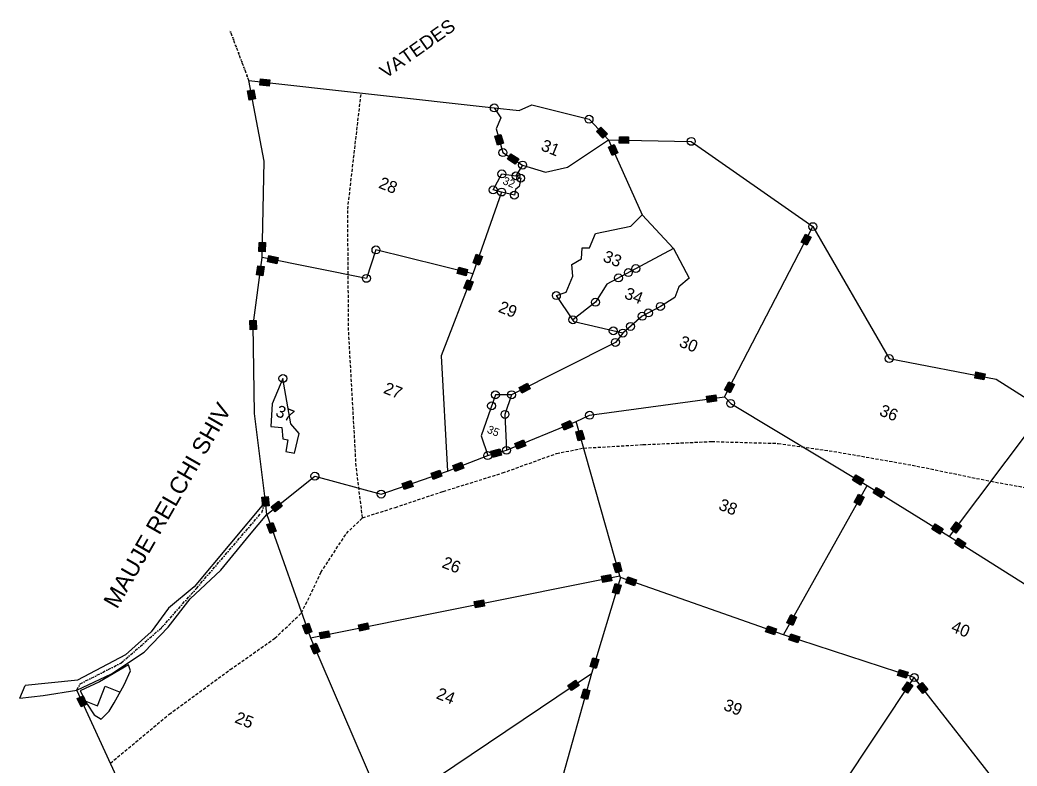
# Model space of a CAD drawing. Header units: metres. Extents: x 314619 to 317984, y 1901318 to 1905653.
# Drawn here: x 315344 to 316940, y 1904459 to 1905653 of the extents above; entities that cross this region are included whole.
import ezdxf

# ---------------------------------------------------------------- set-up
doc = ezdxf.new("R2010")
doc.units = ezdxf.units.M
doc.header["$MEASUREMENT"] = 0
for name, pattern in [('DASHDOT', [1, 0.5, -0.25, 0, -0.25]), ('DASHED', [0.75, 0.5, -0.25]), ('DIVIDE', [1.25, 0.5, -0.25, 0, -0.25, 0, -0.25])]:
    doc.linetypes.add(name, pattern=pattern)
for name, color, linetype in [('LINE_FOOTPATH', 1, 'DASHED'), ('OFF', 1, 'Continuous'), ('POLY_HATCH', 12, 'Continuous'), ('POLY_PARCEL', 6, 'Continuous'), ('POLY_WATER', 4, 'Continuous'), ('TEXT_MAPOUT', 7, 'Continuous'), ('TEXT_PARCEL', 7, 'Continuous'), ('V_BOUND_LINE', 7, 'Continuous'), ('V_BOUND_STREAM_LINE', 7, 'DASHDOT'), ('V_DIVIDE_LINE', 7, 'DIVIDE')]:
    doc.layers.add(name, color=color, linetype=linetype)
doc.styles.get("Standard").update_dxf_attribs({"font": 'arial.ttf'})
doc.styles.add('TEXT_MAP', font='')
doc.styles.get('TEXT_MAP').set_extended_font_data('Kruti Dev 050')

msp = doc.modelspace()

# ---------------------------------------------------------------- hatches: boundary and pattern name
for points in [[(315729.6, 1905558.9), (315728.4, 1905548.7), (315743.2, 1905547.1), (315744.3, 1905557.3)], [(315718.8, 1905541.3), (315708.8, 1905539.4), (315711.5, 1905524.9), (315721.6, 1905526.8)], [(316277.1, 1905463.7), (316284.5, 1905470.8), (316274.3, 1905481.5), (316266.9, 1905474.5)], [(316114.3, 1905469.8), (316104.5, 1905467), (316108.6, 1905452.7), (316118.5, 1905455.6)], [(316303.8, 1905466), (316303.6, 1905455.8), (316318.4, 1905455.5), (316318.6, 1905465.7)], [(316292.2, 1905436.1), (316301.5, 1905440.2), (316295.5, 1905453.8), (316286.1, 1905449.6)], [(316137.1, 1905422.2), (316142.6, 1905430.9), (316130.1, 1905438.8), (316124.6, 1905430.2)], [(316594.7, 1905297.2), (316603.8, 1905292.5), (316610.6, 1905305.6), (316601.5, 1905310.4)], [(315726.9, 1905282.2), (315737.1, 1905282), (315737.5, 1905296.8), (315727.2, 1905297)], [(315755.4, 1905262.8), (315757.4, 1905272.9), (315742.8, 1905275.8), (315740.8, 1905265.7)], [(316069.9, 1905264), (316079.6, 1905260.6), (316084.5, 1905274.6), (316074.8, 1905278)], [(315735.1, 1905258.2), (315724.9, 1905259.5), (315723, 1905244.8), (315733.1, 1905243.5)], [(316058.5, 1905243.7), (316060.9, 1905253.7), (316046.6, 1905257.3), (316044.1, 1905247.3)], [(316069.7, 1905233.6), (316060.1, 1905237.3), (316054.8, 1905223.5), (316064.3, 1905219.8)], [(315712.7, 1905157.1), (315723, 1905157.3), (315722.7, 1905172.1), (315712.5, 1905171.9)], [(316887.1, 1905076.7), (316889.1, 1905086.7), (316874.5, 1905089.5), (316872.6, 1905079.5)], [(316161.1, 1905062.3), (316156.5, 1905071.5), (316143.3, 1905064.8), (316147.9, 1905055.6)], [(316472, 1905060.8), (316481.1, 1905056.1), (316487.9, 1905069.3), (316478.8, 1905074)], [(316459.3, 1905042.9), (316457.9, 1905053), (316443.2, 1905051), (316444.6, 1905040.9)], [(316229.1, 1905002.2), (316225.2, 1905011.7), (316211.5, 1905006.1), (316215.4, 1904996.6)], [(316243.8, 1904996.4), (316233.9, 1904993.6), (316238, 1904979.4), (316247.8, 1904982.2)], [(316154.1, 1904971.3), (316150.1, 1904980.8), (316136.4, 1904975.2), (316140.3, 1904965.7)], [(316115.1, 1904956.6), (316112.3, 1904966.4), (316098.1, 1904962.5), (316100.8, 1904952.6)], [(316037.2, 1904939.8), (316040.9, 1904930.2), (316054.8, 1904935.5), (316051.1, 1904945.1)], [(316019.8, 1904922.5), (316016.4, 1904932.2), (316002.4, 1904927.3), (316005.8, 1904917.6)], [(316689.7, 1904908.5), (316695, 1904917.3), (316682.2, 1904924.9), (316677, 1904916.2)], [(315973.5, 1904906.4), (315970.2, 1904916), (315956.2, 1904911.2), (315959.5, 1904901.5)], [(316722.7, 1904888.2), (316728.1, 1904896.9), (316715.5, 1904904.7), (316710.1, 1904896)], [(315733, 1904874.3), (315743.2, 1904875.2), (315741.9, 1904890), (315731.7, 1904889.1)], [(316695.6, 1904888.9), (316686.7, 1904893.9), (316679.4, 1904881), (316688.4, 1904875.9)], [(315746.4, 1904873.6), (315752.7, 1904865.5), (315764.3, 1904874.8), (315758, 1904882.8)], [(315749.3, 1904848.6), (315739.6, 1904845.2), (315744.6, 1904831.2), (315754.2, 1904834.7)], [(316816.4, 1904829.9), (316821.8, 1904838.6), (316809.2, 1904846.4), (316803.8, 1904837.7)], [(316834, 1904837.7), (316842.2, 1904831.5), (316851.2, 1904843.3), (316843, 1904849.5)], [(316846, 1904823.4), (316840.5, 1904814.7), (316853, 1904806.8), (316858.5, 1904815.5)], [(316297.9, 1904768), (316307.8, 1904770.8), (316303.7, 1904785.1), (316293.9, 1904782.3)], [(316291.6, 1904755.4), (316289.6, 1904765.4), (316275.1, 1904762.5), (316277.1, 1904752.5)], [(316317.3, 1904761.8), (316313.9, 1904752.1), (316327.9, 1904747.2), (316331.3, 1904756.9)], [(316306.9, 1904748), (316297.1, 1904750.9), (316292.8, 1904736.7), (316302.6, 1904733.8)], [(316088.1, 1904714.7), (316086.1, 1904724.8), (316071.5, 1904721.9), (316073.5, 1904711.8)], [(316571.9, 1904687.9), (316581.3, 1904683.6), (316587.4, 1904697.1), (316578.1, 1904701.3)], [(315801.8, 1904669.9), (315811.5, 1904673.4), (315806.5, 1904687.3), (315796.8, 1904683.9)], [(315902.9, 1904677.7), (315900.9, 1904687.8), (315886.3, 1904684.9), (315888.4, 1904674.8)], [(316551.8, 1904668.6), (316555.2, 1904678.2), (316541.2, 1904683.1), (316537.8, 1904673.5)], [(315823.8, 1904672.4), (315825.8, 1904662.3), (315840.3, 1904665.2), (315838.3, 1904675.3)], [(316589.3, 1904656), (316592.4, 1904665.7), (316578.4, 1904670.3), (316575.2, 1904660.6)], [(315815.1, 1904637.7), (315824.5, 1904641.8), (315818.7, 1904655.4), (315809.2, 1904651.3)], [(316257, 1904617.9), (316266.8, 1904614.9), (316271.1, 1904629.1), (316261.3, 1904632.1)], [(316752.1, 1904613.5), (316748.9, 1904603.8), (316763, 1904599.2), (316766.2, 1904608.9)], [(316239.4, 1904587.6), (316233.7, 1904596.1), (316221.4, 1904587.9), (316227.1, 1904579.4)], [(316756.6, 1904581.1), (316765.1, 1904575.4), (316773.4, 1904587.8), (316764.8, 1904593.4)], [(316789.3, 1904574.7), (316797.4, 1904581), (316788.3, 1904592.7), (316780.2, 1904586.3)], [(315442.3, 1904553.4), (315451.6, 1904557.7), (315445.4, 1904571.2), (315436.1, 1904566.9)], [(316256.7, 1904579.4), (316246.8, 1904582.1), (316242.8, 1904567.9), (316252.7, 1904565.1)]]:
    msp.add_hatch(color=256).paths.add_polyline_path(points)

# ---------------------------------------------------------------- linework, layer by layer
for p, q in [((315728.4, 1905548.7), (315729.6, 1905558.9)), ((315729.6, 1905558.9), (315744.3, 1905557.3)), ((315743.2, 1905547.1), (315728.4, 1905548.7)), ((315744.3, 1905557.3), (315743.2, 1905547.1)), ((315708.8, 1905539.4), (315718.8, 1905541.3)), ((315711.5, 1905524.9), (315708.8, 1905539.4)), ((315721.6, 1905526.8), (315711.5, 1905524.9)), ((315718.8, 1905541.3), (315721.6, 1905526.8)), ((316266.9, 1905474.5), (316274.3, 1905481.5)), ((316274.3, 1905481.5), (316284.5, 1905470.8)), ((316104.5, 1905467), (316114.3, 1905469.8)), ((316108.6, 1905452.7), (316104.5, 1905467)), ((316114.3, 1905469.8), (316118.5, 1905455.6)), ((316277.1, 1905463.7), (316266.9, 1905474.5)), ((316284.5, 1905470.8), (316277.1, 1905463.7)), ((316303.6, 1905455.8), (316303.8, 1905466)), ((316303.8, 1905466), (316318.6, 1905465.7)), ((316318.6, 1905465.7), (316318.4, 1905455.5)), ((316118.5, 1905455.6), (316108.6, 1905452.7)), ((316286.1, 1905449.6), (316295.5, 1905453.8)), ((316292.2, 1905436.1), (316286.1, 1905449.6)), ((316295.5, 1905453.8), (316301.5, 1905440.2)), ((316318.4, 1905455.5), (316303.6, 1905455.8)), ((316124.6, 1905430.2), (316130.1, 1905438.8)), ((316137.1, 1905422.2), (316124.6, 1905430.2)), ((316130.1, 1905438.8), (316142.6, 1905430.9)), ((316142.6, 1905430.9), (316137.1, 1905422.2)), ((316301.5, 1905440.2), (316292.2, 1905436.1)), ((316594.7, 1905297.2), (316601.5, 1905310.4)), ((316601.5, 1905310.4), (316610.6, 1905305.6)), ((316610.6, 1905305.6), (316603.8, 1905292.5)), ((315726.9, 1905282.2), (315727.2, 1905297)), ((315727.2, 1905297), (315737.5, 1905296.8)), ((315737.5, 1905296.8), (315737.1, 1905282)), ((316603.8, 1905292.5), (316594.7, 1905297.2)), ((315737.1, 1905282), (315726.9, 1905282.2)), ((315740.8, 1905265.7), (315742.8, 1905275.8)), ((315742.8, 1905275.8), (315757.4, 1905272.9)), ((315757.4, 1905272.9), (315755.4, 1905262.8)), ((316069.9, 1905264), (316074.8, 1905278)), ((316074.8, 1905278), (316084.5, 1905274.6)), ((316084.5, 1905274.6), (316079.6, 1905260.6)), ((315723, 1905244.8), (315724.9, 1905259.5)), ((315724.9, 1905259.5), (315735.1, 1905258.2)), ((315735.1, 1905258.2), (315733.1, 1905243.5)), ((315755.4, 1905262.8), (315740.8, 1905265.7)), ((316044.1, 1905247.3), (316046.6, 1905257.3)), ((316046.6, 1905257.3), (316060.9, 1905253.7)), ((316079.6, 1905260.6), (316069.9, 1905264)), ((315733.1, 1905243.5), (315723, 1905244.8)), ((316058.5, 1905243.7), (316044.1, 1905247.3)), ((316060.9, 1905253.7), (316058.5, 1905243.7)), ((316054.8, 1905223.5), (316060.1, 1905237.3)), ((316064.3, 1905219.8), (316054.8, 1905223.5)), ((316060.1, 1905237.3), (316069.7, 1905233.6)), ((316069.7, 1905233.6), (316064.3, 1905219.8)), ((315712.5, 1905171.9), (315722.7, 1905172.1)), ((315712.7, 1905157.1), (315712.5, 1905171.9)), ((315722.7, 1905172.1), (315723, 1905157.3)), ((315723, 1905157.3), (315712.7, 1905157.1)), ((316872.6, 1905079.5), (316874.5, 1905089.5)), ((316887.1, 1905076.7), (316872.6, 1905079.5)), ((316874.5, 1905089.5), (316889.1, 1905086.7)), ((316889.1, 1905086.7), (316887.1, 1905076.7)), ((316143.3, 1905064.8), (316156.5, 1905071.5)), ((316147.9, 1905055.6), (316143.3, 1905064.8)), ((316156.5, 1905071.5), (316161.1, 1905062.3)), ((316472, 1905060.8), (316478.8, 1905074)), ((316478.8, 1905074), (316487.9, 1905069.3)), ((316487.9, 1905069.3), (316481.1, 1905056.1)), ((316161.1, 1905062.3), (316147.9, 1905055.6)), ((316443.2, 1905051), (316457.9, 1905053)), ((316444.6, 1905040.9), (316443.2, 1905051)), ((316457.9, 1905053), (316459.3, 1905042.9)), ((316481.1, 1905056.1), (316472, 1905060.8)), ((316459.3, 1905042.9), (316444.6, 1905040.9)), ((316211.5, 1905006.1), (316225.2, 1905011.7)), ((316215.4, 1904996.6), (316211.5, 1905006.1)), ((316229.1, 1905002.2), (316215.4, 1904996.6)), ((316225.2, 1905011.7), (316229.1, 1905002.2)), ((316233.9, 1904993.6), (316243.8, 1904996.4)), ((316238, 1904979.4), (316233.9, 1904993.6)), ((316243.8, 1904996.4), (316247.8, 1904982.2)), ((316136.4, 1904975.2), (316150.1, 1904980.8)), ((316140.3, 1904965.7), (316136.4, 1904975.2)), ((316154.1, 1904971.3), (316140.3, 1904965.7)), ((316150.1, 1904980.8), (316154.1, 1904971.3)), ((316247.8, 1904982.2), (316238, 1904979.4)), ((316098.1, 1904962.5), (316112.3, 1904966.4)), ((316100.8, 1904952.6), (316098.1, 1904962.5)), ((316115.1, 1904956.6), (316100.8, 1904952.6)), ((316112.3, 1904966.4), (316115.1, 1904956.6)), ((316037.2, 1904939.8), (316051.1, 1904945.1)), ((316040.9, 1904930.2), (316037.2, 1904939.8)), ((316054.8, 1904935.5), (316040.9, 1904930.2)), ((316051.1, 1904945.1), (316054.8, 1904935.5)), ((316002.4, 1904927.3), (316016.4, 1904932.2)), ((316005.8, 1904917.6), (316002.4, 1904927.3)), ((316019.8, 1904922.5), (316005.8, 1904917.6)), ((316016.4, 1904932.2), (316019.8, 1904922.5)), ((316677, 1904916.2), (316682.2, 1904924.9)), ((316682.2, 1904924.9), (316695, 1904917.3)), ((315956.2, 1904911.2), (315970.2, 1904916)), ((315959.5, 1904901.5), (315956.2, 1904911.2)), ((315973.5, 1904906.4), (315959.5, 1904901.5)), ((315970.2, 1904916), (315973.5, 1904906.4)), ((316689.7, 1904908.5), (316677, 1904916.2)), ((316695, 1904917.3), (316689.7, 1904908.5)), ((316710.1, 1904896), (316715.5, 1904904.7)), ((316715.5, 1904904.7), (316728.1, 1904896.9)), ((315731.7, 1904889.1), (315741.9, 1904890)), ((315733, 1904874.3), (315731.7, 1904889.1)), ((315741.9, 1904890), (315743.2, 1904875.2)), ((316679.4, 1904881), (316686.7, 1904893.9)), ((316686.7, 1904893.9), (316695.6, 1904888.9)), ((316695.6, 1904888.9), (316688.4, 1904875.9)), ((316722.7, 1904888.2), (316710.1, 1904896)), ((316728.1, 1904896.9), (316722.7, 1904888.2)), ((315743.2, 1904875.2), (315733, 1904874.3)), ((315746.4, 1904873.6), (315758, 1904882.8)), ((315752.7, 1904865.5), (315746.4, 1904873.6)), ((315764.3, 1904874.8), (315752.7, 1904865.5)), ((315758, 1904882.8), (315764.3, 1904874.8)), ((316688.4, 1904875.9), (316679.4, 1904881)), ((315739.6, 1904845.2), (315749.3, 1904848.6)), ((315744.6, 1904831.2), (315739.6, 1904845.2)), ((315749.3, 1904848.6), (315754.2, 1904834.7)), ((316803.8, 1904837.7), (316809.2, 1904846.4)), ((316809.2, 1904846.4), (316821.8, 1904838.6)), ((316834, 1904837.7), (316843, 1904849.5)), ((316851.2, 1904843.3), (316842.2, 1904831.5)), ((316843, 1904849.5), (316851.2, 1904843.3)), ((315754.2, 1904834.7), (315744.6, 1904831.2)), ((316816.4, 1904829.9), (316803.8, 1904837.7)), ((316821.8, 1904838.6), (316816.4, 1904829.9)), ((316842.2, 1904831.5), (316834, 1904837.7)), ((316840.5, 1904814.7), (316846, 1904823.4)), ((316853, 1904806.8), (316840.5, 1904814.7)), ((316846, 1904823.4), (316858.5, 1904815.5)), ((316858.5, 1904815.5), (316853, 1904806.8)), ((316293.9, 1904782.3), (316303.7, 1904785.1)), ((316297.9, 1904768), (316293.9, 1904782.3)), ((316303.7, 1904785.1), (316307.8, 1904770.8)), ((316275.1, 1904762.5), (316289.6, 1904765.4)), ((316277.1, 1904752.5), (316275.1, 1904762.5)), ((316289.6, 1904765.4), (316291.6, 1904755.4)), ((316307.8, 1904770.8), (316297.9, 1904768)), ((316313.9, 1904752.1), (316317.3, 1904761.8)), ((316317.3, 1904761.8), (316331.3, 1904756.9)), ((316291.6, 1904755.4), (316277.1, 1904752.5)), ((316292.8, 1904736.7), (316297.1, 1904750.9)), ((316297.1, 1904750.9), (316306.9, 1904748)), ((316306.9, 1904748), (316302.6, 1904733.8)), ((316327.9, 1904747.2), (316313.9, 1904752.1)), ((316331.3, 1904756.9), (316327.9, 1904747.2)), ((316302.6, 1904733.8), (316292.8, 1904736.7)), ((316071.5, 1904721.9), (316086.1, 1904724.8)), ((316073.5, 1904711.8), (316071.5, 1904721.9)), ((316088.1, 1904714.7), (316073.5, 1904711.8)), ((316086.1, 1904724.8), (316088.1, 1904714.7)), ((316571.9, 1904687.9), (316578.1, 1904701.3)), ((316578.1, 1904701.3), (316587.4, 1904697.1)), ((316587.4, 1904697.1), (316581.3, 1904683.6)), ((315796.8, 1904683.9), (315806.5, 1904687.3)), ((315801.8, 1904669.9), (315796.8, 1904683.9)), ((315806.5, 1904687.3), (315811.5, 1904673.4)), ((315886.3, 1904684.9), (315900.9, 1904687.8)), ((315888.4, 1904674.8), (315886.3, 1904684.9)), ((315900.9, 1904687.8), (315902.9, 1904677.7)), ((316537.8, 1904673.5), (316541.2, 1904683.1)), ((316541.2, 1904683.1), (316555.2, 1904678.2)), ((316581.3, 1904683.6), (316571.9, 1904687.9)), ((315811.5, 1904673.4), (315801.8, 1904669.9)), ((315823.8, 1904672.4), (315838.3, 1904675.3)), ((315825.8, 1904662.3), (315823.8, 1904672.4)), ((315840.3, 1904665.2), (315825.8, 1904662.3)), ((315838.3, 1904675.3), (315840.3, 1904665.2)), ((315902.9, 1904677.7), (315888.4, 1904674.8)), ((316551.8, 1904668.6), (316537.8, 1904673.5)), ((316555.2, 1904678.2), (316551.8, 1904668.6)), ((316575.2, 1904660.6), (316578.4, 1904670.3)), ((316578.4, 1904670.3), (316592.4, 1904665.7)), ((316592.4, 1904665.7), (316589.3, 1904656)), ((315809.2, 1904651.3), (315818.7, 1904655.4)), ((315815.1, 1904637.7), (315809.2, 1904651.3)), ((315818.7, 1904655.4), (315824.5, 1904641.8)), ((316589.3, 1904656), (316575.2, 1904660.6)), ((315824.5, 1904641.8), (315815.1, 1904637.7)), ((316257, 1904617.9), (316261.3, 1904632.1)), ((316261.3, 1904632.1), (316271.1, 1904629.1)), ((316266.8, 1904614.9), (316257, 1904617.9)), ((316271.1, 1904629.1), (316266.8, 1904614.9)), ((316748.9, 1904603.8), (316752.1, 1904613.5)), ((316763, 1904599.2), (316748.9, 1904603.8)), ((316752.1, 1904613.5), (316766.2, 1904608.9)), ((316766.2, 1904608.9), (316763, 1904599.2)), ((316221.4, 1904587.9), (316233.7, 1904596.1)), ((316227.1, 1904579.4), (316221.4, 1904587.9)), ((316239.4, 1904587.6), (316227.1, 1904579.4)), ((316233.7, 1904596.1), (316239.4, 1904587.6)), ((316756.6, 1904581.1), (316764.8, 1904593.4)), ((316764.8, 1904593.4), (316773.4, 1904587.8)), ((316773.4, 1904587.8), (316765.1, 1904575.4)), ((316780.2, 1904586.3), (316788.3, 1904592.7)), ((316789.3, 1904574.7), (316780.2, 1904586.3)), ((316788.3, 1904592.7), (316797.4, 1904581)), ((315436.1, 1904566.9), (315445.4, 1904571.2)), ((315445.4, 1904571.2), (315451.6, 1904557.7)), ((316242.8, 1904567.9), (316246.8, 1904582.1)), ((316246.8, 1904582.1), (316256.7, 1904579.4)), ((316256.7, 1904579.4), (316252.7, 1904565.1)), ((316765.1, 1904575.4), (316756.6, 1904581.1)), ((316797.4, 1904581), (316789.3, 1904574.7)), ((315442.3, 1904553.4), (315436.1, 1904566.9)), ((315451.6, 1904557.7), (315442.3, 1904553.4)), ((316252.7, 1904565.1), (316242.8, 1904567.9))]:
    msp.add_line(p, q)
for centre in [(316103.6, 1905512.3), (316255.2, 1905494.1), (316418.8, 1905458.7), (316117.4, 1905440.8), (316148.9, 1905420.8), (316115.7, 1905406.6), (316138.3, 1905403.5), (316145.8, 1905399.8), (316101.8, 1905380.9), (316115.2, 1905377.6), (316135.7, 1905372.6), (316613.4, 1905322.2), (315914.2, 1905284.9), (316318.1, 1905248.6), (316330.1, 1905255), (315898.9, 1905239.4), (316302.3, 1905240.1), (316202.9, 1905211.9), (316265.5, 1905201.1), (316369.5, 1905194.4), (316229.4, 1905173.2), (316340.3, 1905178.8), (316350.2, 1905184.1), (316294, 1905155.4), (316321.6, 1905162.5), (316297.4, 1905136.9), (316309.4, 1905151.8), (316735.6, 1905111), (315765.3, 1905079.1), (316105.4, 1905052.9), (316131.3, 1905053), (316099.3, 1905035.3), (316481.9, 1905039.2), (316120.7, 1905021.6), (316256.1, 1905020.3), (316123.1, 1904964.1), (316093.1, 1904955.7), (315816.4, 1904922.7), (315922.5, 1904894), (316775.7, 1904600.4)]:
    msp.add_circle(centre, 6.35)
at = {"layer": 'LINE_FOOTPATH', "ltscale": 10}
for p, q in [((315869, 1905350.1), (315890.5, 1905536)), ((315870.4, 1905155.7), (315869, 1905350.1)), ((315882.5, 1904938.8), (315870.4, 1905155.7)), ((316203.3, 1904959.1), (316246.6, 1904967.7)), ((316246.6, 1904967.7), (316341.8, 1904973.2)), ((316341.8, 1904973.2), (316451.5, 1904978.2)), ((316451.5, 1904978.2), (316558, 1904975.2)), ((316558, 1904975.2), (316654.5, 1904961.1)), ((316116.9, 1904927.9), (316203.3, 1904959.1)), ((316654.5, 1904961.1), (316772.6, 1904940.4)), ((315892.7, 1904856.2), (315882.5, 1904938.8)), ((316772.6, 1904940.4), (316898.5, 1904914.5)), ((316021.8, 1904898.4), (316116.9, 1904927.9)), ((316898.5, 1904914.5), (317028.3, 1904891.1)), ((315945.2, 1904872.8), (316021.8, 1904898.4)), ((315892.7, 1904856.2), (315945.2, 1904872.8)), ((315866.8, 1904831), (315892.7, 1904856.2)), ((315826.1, 1904768.6), (315866.8, 1904831)), ((315795.2, 1904703.9), (315826.1, 1904768.6)), ((315752.4, 1904663.3), (315795.2, 1904703.9)), ((315680.9, 1904613.1), (315752.4, 1904663.3)), ((315583.2, 1904541.6), (315680.9, 1904613.1)), ((315489.1, 1904463.5), (315583.2, 1904541.6))]:
    msp.add_line(p, q, dxfattribs=at)
at = {"layer": 'OFF'}
msp.add_line((315344.4, 1904567.3), (315352.6, 1904587.6), dxfattribs=at)
at = {"layer": 'POLY_HATCH'}
for p, q in [((315518, 1904620.8), (315471.9, 1904593.7)), ((315521.5, 1904610.9), (315518, 1904620.8)), ((315511, 1904588.5), (315521.5, 1904610.9)), ((315471.9, 1904593.7), (315440.6, 1904579.2)), ((315495.4, 1904560.1), (315511, 1904588.5)), ((315440.6, 1904579.2), (315452.2, 1904557.9)), ((315452.2, 1904557.9), (315463.1, 1904540.6)), ((315487, 1904546.8), (315495.4, 1904560.1)), ((315463.1, 1904540.6), (315474.6, 1904533.7)), ((315474.6, 1904533.7), (315487, 1904546.8))]:
    msp.add_line(p, q, dxfattribs=at)
at = {"layer": 'POLY_HATCH', "linetype": 'Continuous'}
for p, q in [((315468.3, 1904555), (315480.8, 1904586.5)), ((315480.8, 1904586.5), (315504.7, 1904577)), ((315449.8, 1904562.4), (315468.3, 1904555))]:
    msp.add_line(p, q, dxfattribs=at)
at = {"layer": 'POLY_PARCEL'}
for p, q in [((316103.6, 1905512.3), (316114.2, 1905496.3)), ((316114.2, 1905496.3), (316106.4, 1905478.6)), ((316106.4, 1905478.6), (316117.4, 1905440.8)), ((316220.5, 1905417.6), (316286.6, 1905461.2)), ((316286.6, 1905461.2), (316340.1, 1905341)), ((316117.4, 1905440.8), (316148.9, 1905420.8)), ((316148.9, 1905420.8), (316138.3, 1905403.5)), ((316148.9, 1905420.8), (316185.3, 1905409.4)), ((316185.3, 1905409.4), (316220.5, 1905417.6)), ((316101.8, 1905380.9), (316115.7, 1905406.6)), ((316115.7, 1905406.6), (316138.3, 1905403.5)), ((316138.3, 1905403.5), (316145.8, 1905399.8)), ((316145.8, 1905399.8), (316143.5, 1905386.6)), ((316143.5, 1905386.6), (316137.7, 1905381.5)), ((316115.2, 1905377.6), (316069.2, 1905246.4)), ((316115.2, 1905377.6), (316101.8, 1905380.9)), ((316135.7, 1905372.6), (316115.2, 1905377.6)), ((316137.7, 1905381.5), (316135.7, 1905372.6)), ((316322, 1905322.7), (316340.1, 1905341)), ((316340.1, 1905341), (316390.5, 1905287.3)), ((316265.4, 1905311.1), (316322, 1905322.7)), ((316472.1, 1905049.8), (316613.4, 1905322.2)), ((316256.2, 1905288), (316265.4, 1905311.1)), ((316243.4, 1905270.8), (316244.4, 1905288.2)), ((316244.4, 1905288.2), (316256.2, 1905288)), ((316390.5, 1905287.3), (316283.8, 1905230.2)), ((316390.5, 1905287.3), (316415.3, 1905239.9)), ((315898.9, 1905239.4), (315731.8, 1905272.8)), ((315914.2, 1905284.9), (315898.9, 1905239.4)), ((316069.2, 1905246.4), (315914.2, 1905284.9)), ((316227.8, 1905261.4), (316243.4, 1905270.8)), ((316229.4, 1905242.9), (316227.8, 1905261.4)), ((316069.2, 1905246.4), (316018.4, 1905115.4)), ((316218.5, 1905217.5), (316229.4, 1905242.9)), ((316415.3, 1905239.9), (316398.9, 1905225.8)), ((316283.8, 1905230.2), (316265.5, 1905201.1)), ((316398.9, 1905225.8), (316392.5, 1905208.7)), ((316202.9, 1905211.9), (316218.5, 1905217.5)), ((316229.4, 1905173.2), (316202.9, 1905211.9)), ((316392.5, 1905208.7), (316369.5, 1905194.4)), ((316265.5, 1905201.1), (316229.4, 1905173.2)), ((316369.5, 1905194.4), (316340.3, 1905178.8)), ((316340.3, 1905178.8), (316309.4, 1905151.8)), ((316231.6, 1905170), (316229.4, 1905173.2)), ((316309.4, 1905151.8), (316231.6, 1905170)), ((316309.4, 1905151.8), (316297.4, 1905136.9)), ((316297.4, 1905136.9), (316131.3, 1905053)), ((316018.4, 1905115.4), (316028.5, 1904931)), ((315765.3, 1905079.1), (315748.2, 1905038.8)), ((315777.9, 1905006.7), (315765.3, 1905079.1)), ((316105.4, 1905052.9), (316082.5, 1904987.1)), ((316131.3, 1905053), (316105.4, 1905052.9)), ((316131.3, 1905053), (316120.7, 1905021.6)), ((316256.1, 1905020.3), (316472.1, 1905049.8)), ((316472.1, 1905049.8), (316481.9, 1905039.2)), ((315748.2, 1905038.8), (315745.7, 1905002.2)), ((316481.9, 1905039.2), (316700.5, 1904908)), ((316120.7, 1905021.6), (316123.1, 1904964.1)), ((316234.6, 1905010), (316256.1, 1905020.3)), ((315745.7, 1905002.2), (315763.5, 1905000.9)), ((315763.5, 1905000.9), (315765.1, 1904982.5)), ((315791.5, 1904990.8), (315777.9, 1905006.7)), ((316123.1, 1904964.1), (316234.6, 1905010)), ((316304.6, 1904763.2), (316234.6, 1905010)), ((316831.9, 1904826.3), (316968.2, 1905007)), ((315783.7, 1904959.7), (315791.5, 1904990.8)), ((316082.5, 1904987.1), (316093.1, 1904955.7)), ((315765.1, 1904982.5), (315772.9, 1904980.9)), ((315772.9, 1904980.9), (315769.7, 1904962.3)), ((315769.7, 1904962.3), (315783.7, 1904959.7)), ((316028.5, 1904931), (316093.1, 1904955.7)), ((316093.1, 1904955.7), (316123.1, 1904964.1)), ((315739.3, 1904861.4), (315816.4, 1904922.7)), ((315816.4, 1904922.7), (315922.5, 1904894)), ((315922.5, 1904894), (316028.5, 1904931)), ((316566.4, 1904668.8), (316700.5, 1904908)), ((316700.5, 1904908), (316831.9, 1904826.3)), ((315739.3, 1904861.4), (315809.3, 1904664.2)), ((316831.9, 1904826.3), (317138.2, 1904632.1)), ((315809.3, 1904664.2), (316304.6, 1904763.2)), ((316305.4, 1904760.6), (316259.1, 1904607.1)), ((316305.4, 1904760.6), (316304.6, 1904763.2)), ((316566.4, 1904668.8), (316305.4, 1904760.6)), ((315809.3, 1904664.2), (315929.8, 1904385.2)), ((316775.7, 1904600.4), (316566.4, 1904668.8)), ((315929.8, 1904385.2), (316259.1, 1904607.1)), ((316259.1, 1904607.1), (316209.5, 1904429.8)), ((316604.3, 1904343.6), (316775.7, 1904600.4)), ((316944.9, 1904384.2), (316775.7, 1904600.4))]:
    msp.add_line(p, q, dxfattribs=at)
at = {"layer": 'POLY_WATER'}
for p, q in [((315737.4, 1904882.2), (315623, 1904745.7)), ((315739.3, 1904861.4), (315737.4, 1904882.2)), ((315711.8, 1904828.1), (315739.3, 1904861.4)), ((315666, 1904772.4), (315711.8, 1904828.1)), ((315616.9, 1904726.2), (315666, 1904772.4)), ((315623, 1904745.7), (315582.2, 1904711.4)), ((315581.5, 1904680.9), (315616.9, 1904726.2)), ((315582.2, 1904711.4), (315554.5, 1904673.4)), ((315543.3, 1904641.1), (315581.5, 1904680.9)), ((315554.5, 1904673.4), (315513.3, 1904636.6)), ((315513.3, 1904636.6), (315436.7, 1904596.2)), ((315490.8, 1904606.4), (315543.3, 1904641.1)), ((315435.6, 1904580.3), (315490.8, 1904606.4)), ((315431.6, 1904595.7), (315352.6, 1904587.6)), ((315436.7, 1904596.2), (315431.6, 1904595.7)), ((315344.4, 1904567.3), (315381.5, 1904571.5)), ((315381.5, 1904571.5), (315435.6, 1904580.3))]:
    msp.add_line(p, q, dxfattribs=at)
at = {"layer": 'V_BOUND_LINE'}
for p, q in [((315735.2, 1905426.9), (315710.9, 1905555.9)), ((315710.9, 1905555.9), (316103.6, 1905512.3)), ((316103.6, 1905512.3), (316143.4, 1905507.9)), ((316143.4, 1905507.9), (316163.5, 1905517)), ((316163.5, 1905517), (316255.2, 1905494.1)), ((316255.2, 1905494.1), (316286.6, 1905461.2)), ((316286.6, 1905461.2), (316418.8, 1905458.7)), ((316418.8, 1905458.7), (316613.4, 1905322.2)), ((315731.8, 1905272.8), (315735.2, 1905426.9)), ((316613.4, 1905322.2), (316735.6, 1905111)), ((315717.7, 1905164.6), (315731.8, 1905272.8)), ((315719.8, 1905023.3), (315717.7, 1905164.6)), ((316735.6, 1905111), (316907, 1905078.1)), ((316907, 1905078.1), (316989.8, 1905025.3)), ((315737.4, 1904882.2), (315719.8, 1905023.3)), ((315511.3, 1904415.1), (315435.6, 1904580.3))]:
    msp.add_line(p, q, dxfattribs=at)
at = {"layer": 'V_BOUND_STREAM_LINE', "ltscale": 10}
for p, q in [((315731.3, 1904864.8), (315737.4, 1904882.2)), ((315626.7, 1904743), (315731.3, 1904864.8)), ((315571.2, 1904680.3), (315626.7, 1904743)), ((315506.1, 1904623.6), (315571.2, 1904680.3)), ((315440.5, 1904590.3), (315506.1, 1904623.6)), ((315435.6, 1904580.3), (315440.5, 1904590.3))]:
    msp.add_line(p, q, dxfattribs=at)
at = {"layer": 'V_DIVIDE_LINE', "ltscale": 10}
msp.add_line((315710.9, 1905555.9), (315680.4, 1905637.1), dxfattribs=at)

# ---------------------------------------------------------------- texts
at = {"layer": 'TEXT_MAPOUT'}
for s, height, rotation, p in [('VATEDES', 21.31, 35.2074, (315929.9, 1905558.6)), ('MAUJE RELCHI SHIV', 26.632, 60.1804, (315499.7, 1904708.8))]:
    msp.add_text(s, height=height, rotation=rotation, dxfattribs=at).set_placement(p)
at = {"layer": 'TEXT_PARCEL', "style": 'TEXT_MAP'}
for s, height, p in [('31', 19.17, (316176.9, 1905444.9)), ('28', 19.17, (315917.1, 1905384.8)), ('32', 12.78, (316115.9, 1905390.8)), ('33', 19.17, (316276.1, 1905267.2)), ('34', 19.17, (316310.3, 1905208.1)), ('29', 19.17, (316108.6, 1905186.2)), ('30', 19.17, (316398, 1905130.8)), ('27', 19.17, (315924.9, 1905056.3)), ('37', 19.17, (315752.1, 1905019.5)), ('36', 19.17, (316718.5, 1905020.6)), ('35', 12.78, (316090.9, 1904992.7)), ('38', 19.17, (316461.2, 1904869.9)), ('26', 19.17, (316018.4, 1904777.2)), ('40', 19.17, (316833.3, 1904674.5)), ('24', 19.17, (316009.3, 1904567.4)), ('39', 19.17, (316469, 1904549.2)), ('25', 19.17, (315686.9, 1904528.9))]:
    msp.add_text(s, height=height, rotation=338.3209, dxfattribs=at).set_placement(p)

doc.saveas('drawing.dxf')
